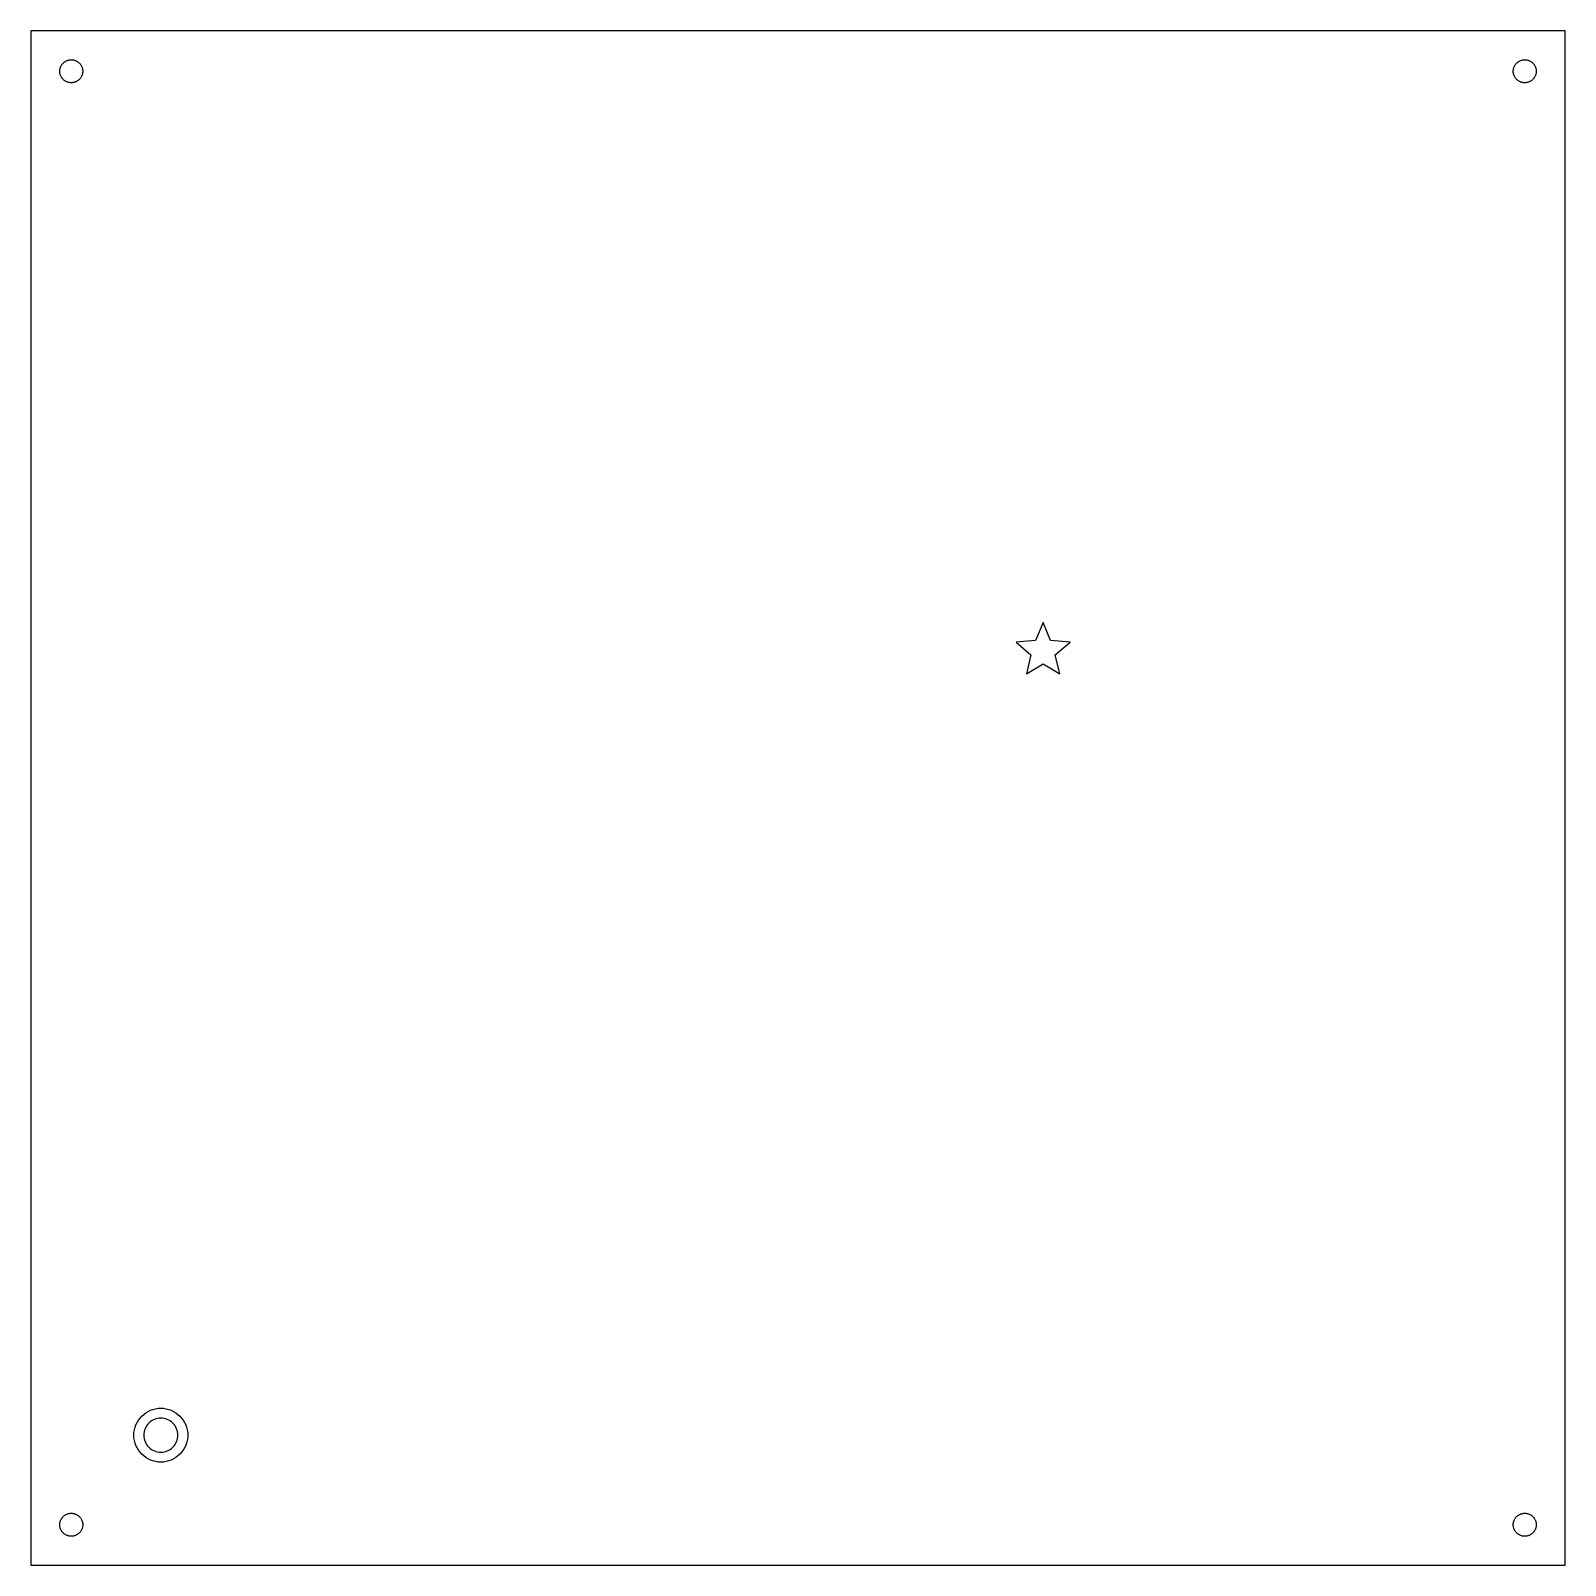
# Model space of a CAD drawing. Header units: millimetres. Extents: x -12 to 215, y -12 to 215.
import ezdxf

# ---------------------------------------------------------------- set-up
doc = ezdxf.new("R2010")
doc.units = ezdxf.units.MM
doc.layers.add('CUT', color=1, linetype='Continuous')
doc.layers.add('ENGRAVE', color=7, linetype='Continuous')

msp = doc.modelspace()

# ---------------------------------------------------------------- linework, layer by layer
at = {"layer": 'CUT'}
for points in [[(215, -12), (215, 215), (-12, 215), (-12, -12), (215, -12)], [(-4.3, 209), (-4.3, 208.92), (-4.31, 208.83), (-4.32, 208.75), (-4.33, 208.67), (-4.35, 208.59), (-4.37, 208.51), (-4.4, 208.43), (-4.43, 208.35), (-4.46, 208.27), (-4.5, 208.2), (-4.54, 208.13), (-4.59, 208.06), (-4.63, 207.99), (-4.69, 207.92), (-4.74, 207.86), (-4.8, 207.8), (-4.86, 207.74), (-4.92, 207.69), (-4.99, 207.63), (-5.06, 207.59), (-5.13, 207.54), (-5.2, 207.5), (-5.27, 207.46), (-5.35, 207.43), (-5.43, 207.4), (-5.51, 207.37), (-5.59, 207.35), (-5.67, 207.33), (-5.75, 207.32), (-5.83, 207.31), (-5.92, 207.3), (-6, 207.3), (-6.08, 207.3), (-6.17, 207.31), (-6.25, 207.32), (-6.33, 207.33), (-6.41, 207.35), (-6.49, 207.37), (-6.57, 207.4), (-6.65, 207.43), (-6.73, 207.46), (-6.8, 207.5), (-6.87, 207.54), (-6.94, 207.59), (-7.01, 207.63), (-7.08, 207.69), (-7.14, 207.74), (-7.2, 207.8), (-7.26, 207.86), (-7.31, 207.92), (-7.37, 207.99), (-7.41, 208.06), (-7.46, 208.13), (-7.5, 208.2), (-7.54, 208.27), (-7.57, 208.35), (-7.6, 208.43), (-7.63, 208.51), (-7.65, 208.59), (-7.67, 208.67), (-7.68, 208.75), (-7.69, 208.83), (-7.7, 208.92), (-7.7, 209), (-7.7, 209.08), (-7.69, 209.17), (-7.68, 209.25), (-7.67, 209.33), (-7.65, 209.41), (-7.63, 209.49), (-7.6, 209.57), (-7.57, 209.65), (-7.54, 209.73), (-7.5, 209.8), (-7.46, 209.87), (-7.41, 209.94), (-7.37, 210.01), (-7.31, 210.08), (-7.26, 210.14), (-7.2, 210.2), (-7.14, 210.26), (-7.08, 210.31), (-7.01, 210.37), (-6.94, 210.41), (-6.87, 210.46), (-6.8, 210.5), (-6.73, 210.54), (-6.65, 210.57), (-6.57, 210.6), (-6.49, 210.63), (-6.41, 210.65), (-6.33, 210.67), (-6.25, 210.68), (-6.17, 210.69), (-6.08, 210.7), (-6, 210.7), (-5.92, 210.7), (-5.83, 210.69), (-5.75, 210.68), (-5.67, 210.67), (-5.59, 210.65), (-5.51, 210.63), (-5.43, 210.6), (-5.35, 210.57), (-5.27, 210.54), (-5.2, 210.5), (-5.13, 210.46), (-5.06, 210.41), (-4.99, 210.37), (-4.92, 210.31), (-4.86, 210.26), (-4.8, 210.2), (-4.74, 210.14), (-4.69, 210.08), (-4.63, 210.01), (-4.59, 209.94), (-4.54, 209.87), (-4.5, 209.8), (-4.46, 209.73), (-4.43, 209.65), (-4.4, 209.57), (-4.37, 209.49), (-4.35, 209.41), (-4.33, 209.33), (-4.32, 209.25), (-4.31, 209.17), (-4.3, 209.08), (-4.3, 209)], [(210.7, 209), (210.7, 208.92), (210.69, 208.83), (210.68, 208.75), (210.67, 208.67), (210.65, 208.59), (210.63, 208.51), (210.6, 208.43), (210.57, 208.35), (210.54, 208.27), (210.5, 208.2), (210.46, 208.13), (210.41, 208.06), (210.37, 207.99), (210.31, 207.92), (210.26, 207.86), (210.2, 207.8), (210.14, 207.74), (210.08, 207.69), (210.01, 207.63), (209.94, 207.59), (209.87, 207.54), (209.8, 207.5), (209.73, 207.46), (209.65, 207.43), (209.57, 207.4), (209.49, 207.37), (209.41, 207.35), (209.33, 207.33), (209.25, 207.32), (209.17, 207.31), (209.08, 207.3), (209, 207.3), (208.92, 207.3), (208.83, 207.31), (208.75, 207.32), (208.67, 207.33), (208.59, 207.35), (208.51, 207.37), (208.43, 207.4), (208.35, 207.43), (208.27, 207.46), (208.2, 207.5), (208.13, 207.54), (208.06, 207.59), (207.99, 207.63), (207.92, 207.69), (207.86, 207.74), (207.8, 207.8), (207.74, 207.86), (207.69, 207.92), (207.63, 207.99), (207.59, 208.06), (207.54, 208.13), (207.5, 208.2), (207.46, 208.27), (207.43, 208.35), (207.4, 208.43), (207.37, 208.51), (207.35, 208.59), (207.33, 208.67), (207.32, 208.75), (207.31, 208.83), (207.3, 208.92), (207.3, 209), (207.3, 209.08), (207.31, 209.17), (207.32, 209.25), (207.33, 209.33), (207.35, 209.41), (207.37, 209.49), (207.4, 209.57), (207.43, 209.65), (207.46, 209.73), (207.5, 209.8), (207.54, 209.87), (207.59, 209.94), (207.63, 210.01), (207.69, 210.08), (207.74, 210.14), (207.8, 210.2), (207.86, 210.26), (207.92, 210.31), (207.99, 210.37), (208.06, 210.41), (208.13, 210.46), (208.2, 210.5), (208.27, 210.54), (208.35, 210.57), (208.43, 210.6), (208.51, 210.63), (208.59, 210.65), (208.67, 210.67), (208.75, 210.68), (208.83, 210.69), (208.92, 210.7), (209, 210.7), (209.08, 210.7), (209.17, 210.69), (209.25, 210.68), (209.33, 210.67), (209.41, 210.65), (209.49, 210.63), (209.57, 210.6), (209.65, 210.57), (209.73, 210.54), (209.8, 210.5), (209.87, 210.46), (209.94, 210.41), (210.01, 210.37), (210.08, 210.31), (210.14, 210.26), (210.2, 210.2), (210.26, 210.14), (210.31, 210.08), (210.37, 210.01), (210.41, 209.94), (210.46, 209.87), (210.5, 209.8), (210.54, 209.73), (210.57, 209.65), (210.6, 209.57), (210.63, 209.49), (210.65, 209.41), (210.67, 209.33), (210.68, 209.25), (210.69, 209.17), (210.7, 209.08), (210.7, 209)], [(-4.3, -6), (-4.3, -6.08), (-4.31, -6.17), (-4.32, -6.25), (-4.33, -6.33), (-4.35, -6.41), (-4.37, -6.49), (-4.4, -6.57), (-4.43, -6.65), (-4.46, -6.73), (-4.5, -6.8), (-4.54, -6.87), (-4.59, -6.94), (-4.63, -7.01), (-4.69, -7.08), (-4.74, -7.14), (-4.8, -7.2), (-4.86, -7.26), (-4.92, -7.31), (-4.99, -7.37), (-5.06, -7.41), (-5.13, -7.46), (-5.2, -7.5), (-5.27, -7.54), (-5.35, -7.57), (-5.43, -7.6), (-5.51, -7.63), (-5.59, -7.65), (-5.67, -7.67), (-5.75, -7.68), (-5.83, -7.69), (-5.92, -7.7), (-6, -7.7), (-6.08, -7.7), (-6.17, -7.69), (-6.25, -7.68), (-6.33, -7.67), (-6.41, -7.65), (-6.49, -7.63), (-6.57, -7.6), (-6.65, -7.57), (-6.73, -7.54), (-6.8, -7.5), (-6.87, -7.46), (-6.94, -7.41), (-7.01, -7.37), (-7.08, -7.31), (-7.14, -7.26), (-7.2, -7.2), (-7.26, -7.14), (-7.31, -7.08), (-7.37, -7.01), (-7.41, -6.94), (-7.46, -6.87), (-7.5, -6.8), (-7.54, -6.73), (-7.57, -6.65), (-7.6, -6.57), (-7.63, -6.49), (-7.65, -6.41), (-7.67, -6.33), (-7.68, -6.25), (-7.69, -6.17), (-7.7, -6.08), (-7.7, -6), (-7.7, -5.92), (-7.69, -5.83), (-7.68, -5.75), (-7.67, -5.67), (-7.65, -5.59), (-7.63, -5.51), (-7.6, -5.43), (-7.57, -5.35), (-7.54, -5.27), (-7.5, -5.2), (-7.46, -5.13), (-7.41, -5.06), (-7.37, -4.99), (-7.31, -4.92), (-7.26, -4.86), (-7.2, -4.8), (-7.14, -4.74), (-7.08, -4.69), (-7.01, -4.63), (-6.94, -4.59), (-6.87, -4.54), (-6.8, -4.5), (-6.73, -4.46), (-6.65, -4.43), (-6.57, -4.4), (-6.49, -4.37), (-6.41, -4.35), (-6.33, -4.33), (-6.25, -4.32), (-6.17, -4.31), (-6.08, -4.3), (-6, -4.3), (-5.92, -4.3), (-5.83, -4.31), (-5.75, -4.32), (-5.67, -4.33), (-5.59, -4.35), (-5.51, -4.37), (-5.43, -4.4), (-5.35, -4.43), (-5.27, -4.46), (-5.2, -4.5), (-5.13, -4.54), (-5.06, -4.59), (-4.99, -4.63), (-4.92, -4.69), (-4.86, -4.74), (-4.8, -4.8), (-4.74, -4.86), (-4.69, -4.92), (-4.63, -4.99), (-4.59, -5.06), (-4.54, -5.13), (-4.5, -5.2), (-4.46, -5.27), (-4.43, -5.35), (-4.4, -5.43), (-4.37, -5.51), (-4.35, -5.59), (-4.33, -5.67), (-4.32, -5.75), (-4.31, -5.83), (-4.3, -5.92), (-4.3, -6)], [(210.7, -6), (210.7, -6.08), (210.69, -6.17), (210.68, -6.25), (210.67, -6.33), (210.65, -6.41), (210.63, -6.49), (210.6, -6.57), (210.57, -6.65), (210.54, -6.73), (210.5, -6.8), (210.46, -6.87), (210.41, -6.94), (210.37, -7.01), (210.31, -7.08), (210.26, -7.14), (210.2, -7.2), (210.14, -7.26), (210.08, -7.31), (210.01, -7.37), (209.94, -7.41), (209.87, -7.46), (209.8, -7.5), (209.73, -7.54), (209.65, -7.57), (209.57, -7.6), (209.49, -7.63), (209.41, -7.65), (209.33, -7.67), (209.25, -7.68), (209.17, -7.69), (209.08, -7.7), (209, -7.7), (208.92, -7.7), (208.83, -7.69), (208.75, -7.68), (208.67, -7.67), (208.59, -7.65), (208.51, -7.63), (208.43, -7.6), (208.35, -7.57), (208.27, -7.54), (208.2, -7.5), (208.13, -7.46), (208.06, -7.41), (207.99, -7.37), (207.92, -7.31), (207.86, -7.26), (207.8, -7.2), (207.74, -7.14), (207.69, -7.08), (207.63, -7.01), (207.59, -6.94), (207.54, -6.87), (207.5, -6.8), (207.46, -6.73), (207.43, -6.65), (207.4, -6.57), (207.37, -6.49), (207.35, -6.41), (207.33, -6.33), (207.32, -6.25), (207.31, -6.17), (207.3, -6.08), (207.3, -6), (207.3, -5.92), (207.31, -5.83), (207.32, -5.75), (207.33, -5.67), (207.35, -5.59), (207.37, -5.51), (207.4, -5.43), (207.43, -5.35), (207.46, -5.27), (207.5, -5.2), (207.54, -5.13), (207.59, -5.06), (207.63, -4.99), (207.69, -4.92), (207.74, -4.86), (207.8, -4.8), (207.86, -4.74), (207.92, -4.69), (207.99, -4.63), (208.06, -4.59), (208.13, -4.54), (208.2, -4.5), (208.27, -4.46), (208.35, -4.43), (208.43, -4.4), (208.51, -4.37), (208.59, -4.35), (208.67, -4.33), (208.75, -4.32), (208.83, -4.31), (208.92, -4.3), (209, -4.3), (209.08, -4.3), (209.17, -4.31), (209.25, -4.32), (209.33, -4.33), (209.41, -4.35), (209.49, -4.37), (209.57, -4.4), (209.65, -4.43), (209.73, -4.46), (209.8, -4.5), (209.87, -4.54), (209.94, -4.59), (210.01, -4.63), (210.08, -4.69), (210.14, -4.74), (210.2, -4.8), (210.26, -4.86), (210.31, -4.92), (210.37, -4.99), (210.41, -5.06), (210.46, -5.13), (210.5, -5.2), (210.54, -5.27), (210.57, -5.35), (210.6, -5.43), (210.63, -5.51), (210.65, -5.59), (210.67, -5.67), (210.68, -5.75), (210.69, -5.83), (210.7, -5.92), (210.7, -6)]]:
    msp.add_lwpolyline(points, close=True, dxfattribs=at)
at = {"layer": 'ENGRAVE'}
for points in [[(137.75, 127.45), (136.64, 124.78), (133.76, 124.55), (135.95, 122.67), (135.28, 119.85), (137.75, 121.36), (140.22, 119.85), (139.55, 122.67), (141.74, 124.55), (138.86, 124.78), (137.75, 127.45)], [(11.22, 6.86), (11.16, 6.47), (11.07, 6.09), (10.94, 5.72), (10.77, 5.37), (10.57, 5.03), (10.33, 4.72), (10.07, 4.43), (9.78, 4.17), (9.47, 3.93), (9.13, 3.73), (8.78, 3.56), (8.41, 3.43), (8.03, 3.34), (7.64, 3.28), (7.25, 3.26), (6.86, 3.28), (6.47, 3.34), (6.09, 3.43), (5.72, 3.56), (5.37, 3.73), (5.03, 3.93), (4.72, 4.17), (4.43, 4.43), (4.17, 4.72), (3.93, 5.03), (3.73, 5.37), (3.56, 5.72), (3.43, 6.09), (3.34, 6.47), (3.28, 6.86), (3.26, 7.25), (3.28, 7.64), (3.34, 8.03), (3.43, 8.41), (3.56, 8.78), (3.73, 9.13), (3.93, 9.47), (4.17, 9.78), (4.43, 10.07), (4.72, 10.33), (5.03, 10.57), (5.37, 10.77), (5.72, 10.94), (6.09, 11.07), (6.47, 11.16), (6.86, 11.22), (7.25, 11.24), (7.64, 11.22), (8.03, 11.16), (8.41, 11.07), (8.78, 10.94), (9.13, 10.77), (9.47, 10.57), (9.78, 10.33), (10.07, 10.07), (10.33, 9.78), (10.57, 9.47), (10.77, 9.13), (10.94, 8.78), (11.07, 8.41), (11.16, 8.03), (11.22, 7.64), (11.24, 7.25), (11.22, 6.86)], [(9.76, 7.5), (9.72, 7.74), (9.66, 7.98), (9.58, 8.21), (9.47, 8.44), (9.35, 8.65), (9.2, 8.85), (9.03, 9.03), (8.85, 9.2), (8.65, 9.35), (8.44, 9.47), (8.21, 9.58), (7.98, 9.66), (7.74, 9.72), (7.5, 9.76), (7.25, 9.77), (7, 9.76), (6.76, 9.72), (6.52, 9.66), (6.29, 9.58), (6.06, 9.47), (5.85, 9.35), (5.65, 9.2), (5.47, 9.03), (5.3, 8.85), (5.15, 8.65), (5.03, 8.44), (4.92, 8.21), (4.84, 7.98), (4.78, 7.74), (4.74, 7.5), (4.73, 7.25), (4.74, 7), (4.78, 6.76), (4.84, 6.52), (4.92, 6.29), (5.03, 6.06), (5.15, 5.85), (5.3, 5.65), (5.47, 5.47), (5.65, 5.3), (5.85, 5.15), (6.06, 5.03), (6.29, 4.92), (6.52, 4.84), (6.76, 4.78), (7, 4.74), (7.25, 4.73), (7.5, 4.74), (7.74, 4.78), (7.98, 4.84), (8.21, 4.92), (8.44, 5.03), (8.65, 5.15), (8.85, 5.3), (9.03, 5.47), (9.2, 5.65), (9.35, 5.85), (9.47, 6.06), (9.58, 6.29), (9.66, 6.52), (9.72, 6.76), (9.76, 7), (9.77, 7.25), (9.76, 7.5)]]:
    msp.add_lwpolyline(points, close=True, dxfattribs=at)

doc.saveas('drawing.dxf')
